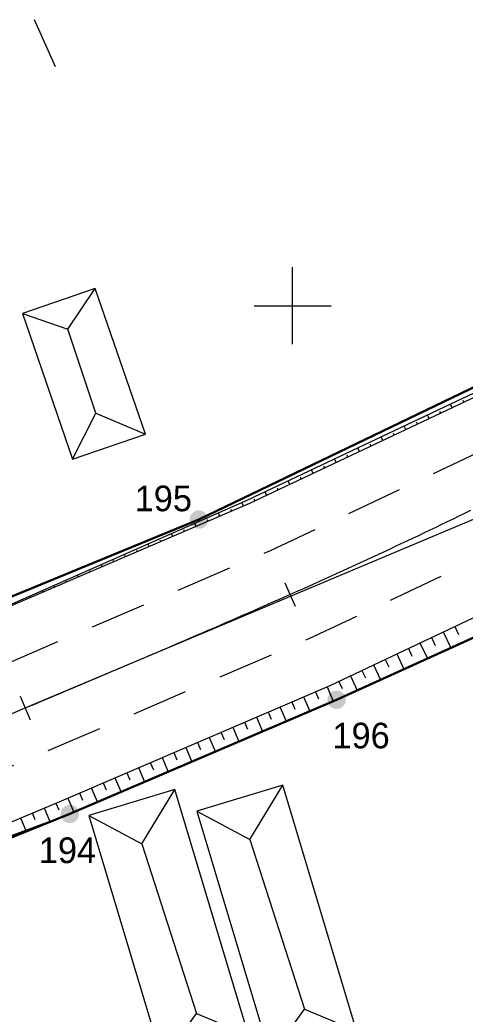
# Model space of a CAD drawing. Header units: metres. Extents: x 536111 to 536507, y 1836388 to 1836665.
# Drawn here: x 536378.7 to 536413.4, y 1836544.8 to 1836622.3 of the extents above; entities that cross this region are included whole.
import ezdxf
from ezdxf.enums import TextEntityAlignment as Align

# ---------------------------------------------------------------- set-up
doc = ezdxf.new("R2010")
doc.units = ezdxf.units.M
doc.header["$MEASUREMENT"] = 0
doc.linetypes.add('DGN Style 2', pattern=[7.2888, 4.37328, -2.91552])
for name, color, linetype, lineweight in [('Level 2', 1, 'Continuous', 0), ('Level 3', 1, 'Continuous', 0), ('Level 4', 1, 'Continuous', 0), ('Level 44', 1, 'Continuous', 0), ('Level 5', 1, 'Continuous', 0), ('Level 63', 1, 'Continuous', 0), ('Level 8', 1, 'Continuous', 0), ('Level 9', 1, 'Continuous', 0)]:
    doc.layers.add(name, color=color, linetype=linetype, lineweight=lineweight)
doc.styles.add('Style-CHAR_FAST_FONT', font='CHAR_FAST_FONT.shx')

# ---------------------------------------------------------------- blocks, each defined once
blk = doc.blocks.new('*U44')
at = {"layer": 'Level 44', "color": 7, "linetype": 'Continuous', "lineweight": 0}
blk.add_line((-2.08, 6.36), (2.18, -6.87), dxfattribs=at)
at = {"layer": 'Level 44', "color": 7, "linetype": 'Continuous', "lineweight": 0, "flags": 128}
for points in [[(-6.23, 8.57), (-2.08, 6.36), (0.48, 10.59)], [(-0.47, -10.58), (2.18, -6.87), (6.24, -8.56)]]:
    blk.add_lwpolyline(points, dxfattribs=at)
blk.add_lwpolyline([(-6.23, 8.57), (-0.47, -10.58), (6.24, -8.56), (0.48, 10.59)], close=True, dxfattribs=at)

msp = doc.modelspace()

# ---------------------------------------------------------------- hatches: boundary and pattern name
at = {"layer": 'Level 4', "linetype": 'Continuous', "lineweight": 0}
h = msp.add_hatch(color=7, dxfattribs=at)
edge = h.paths.add_edge_path()
edge.add_arc((536392.69, 1836583.34), 0.719, 270, 630)
h = msp.add_hatch(color=7, dxfattribs=at)
edge = h.paths.add_edge_path()
edge.add_arc((536403.43, 1836569.3), 0.719, 270, 630)
h = msp.add_hatch(color=7, dxfattribs=at)
edge = h.paths.add_edge_path()
edge.add_arc((536382.63, 1836560.4), 0.719, 270, 630)

# ---------------------------------------------------------------- linework, layer by layer
at = {"layer": 'Level 2', "color": 7, "linetype": 'Continuous', "lineweight": 0}
for p, q in [((536381.51, 1836618.62), (536379.88, 1836622.28)), ((536412.44, 1836592.06), (536412.31, 1836592.34)), ((536413.35, 1836592.49), (536413.28, 1836592.63)), ((536410.64, 1836591.21), (536410.5, 1836591.49)), ((536411.54, 1836591.63), (536411.47, 1836591.77)), ((536409.73, 1836590.78), (536409.66, 1836590.92)), ((536407.92, 1836589.92), (536407.86, 1836590.06)), ((536408.83, 1836590.35), (536408.69, 1836590.63)), ((536406.12, 1836589.07), (536406.05, 1836589.21)), ((536407.02, 1836589.49), (536406.89, 1836589.78)), ((536404.31, 1836588.21), (536404.24, 1836588.35)), ((536405.21, 1836588.64), (536405.08, 1836588.92)), ((536403.4, 1836587.78), (536403.27, 1836588.07)), ((536401.6, 1836586.93), (536401.46, 1836587.21)), ((536402.5, 1836587.36), (536402.43, 1836587.5)), ((536399.79, 1836586.07), (536399.65, 1836586.36)), ((536400.69, 1836586.5), (536400.62, 1836586.64)), ((536397.98, 1836585.22), (536397.85, 1836585.5)), ((536398.88, 1836585.65), (536398.82, 1836585.79)), ((536396.16, 1836584.38), (536396.04, 1836584.67)), ((536397.08, 1836584.79), (536397.01, 1836584.93)), ((536394.33, 1836583.59), (536394.21, 1836583.86)), ((536395.25, 1836583.99), (536395.19, 1836584.13)), ((536392.49, 1836582.81), (536392.38, 1836583.06)), ((536393.41, 1836583.2), (536393.35, 1836583.33)), ((536390.65, 1836582.02), (536390.55, 1836582.25)), ((536391.57, 1836582.41), (536391.52, 1836582.53)), ((536388.81, 1836581.23), (536388.72, 1836581.45)), ((536389.73, 1836581.62), (536389.68, 1836581.74)), ((536386.97, 1836580.44), (536386.89, 1836580.64)), ((536387.89, 1836580.84), (536387.85, 1836580.94)), ((536385.14, 1836579.65), (536385.06, 1836579.84)), ((536386.05, 1836580.05), (536386.01, 1836580.14)), ((536383.3, 1836578.86), (536383.22, 1836579.03)), ((536384.22, 1836579.26), (536384.18, 1836579.35)), ((536382.38, 1836578.47), (536382.34, 1836578.55)), ((536399.38, 1836578.41), (536400.19, 1836576.59)), ((536380.54, 1836577.68), (536380.51, 1836577.75)), ((536381.46, 1836578.08), (536381.39, 1836578.23)), ((536379.62, 1836577.29), (536379.56, 1836577.42)), ((536411.73, 1836574.58), (536412.32, 1836573.34)), ((536412.63, 1836575.01), (536412.93, 1836574.38)), ((536409.92, 1836573.73), (536410.5, 1836572.51)), ((536410.83, 1836574.15), (536411.12, 1836573.54)), ((536408.11, 1836572.87), (536408.68, 1836571.68)), ((536409.02, 1836573.3), (536409.3, 1836572.7)), ((536407.21, 1836572.44), (536407.49, 1836571.86)), ((536405.4, 1836571.59), (536405.67, 1836571.02)), ((536406.31, 1836572.02), (536406.85, 1836570.86)), ((536403.59, 1836570.73), (536403.86, 1836570.18)), ((536404.5, 1836571.16), (536405.03, 1836570.03)), ((536401.77, 1836569.92), (536402.01, 1836569.36)), ((536402.69, 1836570.31), (536403.17, 1836569.19)), ((536378.77, 1836569.58), (536379.55, 1836567.74)), ((536399.93, 1836569.13), (536400.17, 1836568.57)), ((536400.85, 1836569.53), (536401.33, 1836568.4)), ((536398.09, 1836568.34), (536398.33, 1836567.78)), ((536399.01, 1836568.74), (536399.49, 1836567.62)), ((536396.25, 1836567.56), (536396.49, 1836567)), ((536397.17, 1836567.95), (536397.65, 1836566.83)), ((536394.41, 1836566.77), (536394.65, 1836566.21)), ((536395.33, 1836567.16), (536395.81, 1836566.04)), ((536392.58, 1836565.98), (536392.82, 1836565.42)), ((536393.5, 1836566.37), (536393.98, 1836565.25)), ((536390.74, 1836565.19), (536390.98, 1836564.63)), ((536391.66, 1836565.59), (536392.14, 1836564.47)), ((536388.9, 1836564.4), (536389.14, 1836563.84)), ((536389.82, 1836564.8), (536390.3, 1836563.68)), ((536387.06, 1836563.61), (536387.3, 1836563.06)), ((536387.98, 1836564.01), (536388.46, 1836562.89)), ((536385.22, 1836562.83), (536385.46, 1836562.27)), ((536386.14, 1836563.22), (536386.62, 1836562.1)), ((536383.39, 1836562.04), (536383.62, 1836561.48)), ((536384.3, 1836562.43), (536384.78, 1836561.32)), ((536381.55, 1836561.25), (536381.78, 1836560.71)), ((536382.47, 1836561.64), (536382.94, 1836560.53)), ((536379.7, 1836560.48), (536379.91, 1836559.97)), ((536380.62, 1836560.87), (536381.07, 1836559.82)), ((536378.78, 1836560.09), (536379.19, 1836559.12))]:
    msp.add_line(p, q, dxfattribs=at)
at = {"layer": 'Level 2', "color": 7, "linetype": 'Continuous', "lineweight": 0, "flags": 128}
for points in [[(536201.08, 1836502.98), (536201.09, 1836502.99), (536212.31, 1836507.17), (536224.53, 1836513.12), (536230.56, 1836515.55), (536249.15, 1836522.96), (536267.57, 1836530.73), (536286.01, 1836538.48), (536304.47, 1836546.17), (536322.86, 1836554.03), (536341.33, 1836561.72), (536359.64, 1836569.76), (536376.11, 1836575.9), (536396.51, 1836584.87), (536414.21, 1836593.24), (536420.63, 1836596.78), (536424.42, 1836598.58)], [(536424.52, 1836598.41), (536420.85, 1836596.38), (536414.35, 1836592.96), (536396.63, 1836584.58), (536376.15, 1836575.8), (536359.97, 1836568.99), (536341.53, 1836561.23), (536323.1, 1836553.47), (536304.66, 1836545.72), (536286.23, 1836537.96), (536267.8, 1836530.2), (536249.36, 1836522.44), (536230.93, 1836514.68), (536224.94, 1836512.16), (536212.45, 1836506.84), (536201.5, 1836502.06), (536201.49, 1836502.06)], [(536345.21, 1836545.96), (536347.55, 1836546.95), (536365.98, 1836554.7), (536382.16, 1836561.51), (536402.93, 1836570.42), (536421.37, 1836579.14), (536428.26, 1836582.76), (536432.16, 1836584.93)], [(536345.48, 1836545.33), (536347.81, 1836546.32), (536366.15, 1836554.31), (536382.63, 1836560.4), (536403.43, 1836569.3), (536422.07, 1836577.76), (536428.84, 1836581.68), (536432.77, 1836583.85)]]:
    msp.add_lwpolyline(points, dxfattribs=at)
at = {"layer": 'Level 3', "color": 7, "linetype": 'Continuous', "lineweight": 0}
for p, q in [((536379.15, 1836568.66), (536429.4, 1836589.8)), ((536227.94, 1836505.02), (536379.15, 1836568.66))]:
    msp.add_line(p, q, dxfattribs=at)
at = {"layer": 'Level 3', "color": 7, "linetype": 'Continuous', "lineweight": 0, "flags": 128}
msp.add_lwpolyline([(536379.15, 1836568.66), (536379.61, 1836568.85), (536380.07, 1836569.04), (536380.53, 1836569.24), (536381, 1836569.43), (536381.46, 1836569.63), (536381.92, 1836569.82), (536382.38, 1836570.01), (536382.84, 1836570.21), (536383.3, 1836570.4), (536383.76, 1836570.6), (536384.22, 1836570.79), (536384.68, 1836570.99), (536385.14, 1836571.18), (536385.6, 1836571.37), (536386.06, 1836571.57), (536386.52, 1836571.76), (536386.98, 1836571.96), (536387.44, 1836572.16), (536387.9, 1836572.35), (536388.36, 1836572.55), (536388.82, 1836572.74), (536389.28, 1836572.94), (536389.74, 1836573.14), (536390.2, 1836573.33), (536390.66, 1836573.53), (536391.12, 1836573.73), (536391.58, 1836573.92), (536392.04, 1836574.12), (536392.5, 1836574.32), (536392.96, 1836574.52), (536393.42, 1836574.71), (536393.88, 1836574.91), (536394.34, 1836575.11), (536394.8, 1836575.31), (536395.25, 1836575.51), (536395.71, 1836575.71), (536396.17, 1836575.91), (536396.63, 1836576.11), (536397.09, 1836576.31), (536397.54, 1836576.51), (536398, 1836576.71), (536398.46, 1836576.92), (536398.92, 1836577.12), (536399.37, 1836577.32), (536399.83, 1836577.52), (536400.29, 1836577.73), (536400.74, 1836577.93), (536401.2, 1836578.13), (536401.66, 1836578.34), (536402.11, 1836578.54), (536402.57, 1836578.75), (536403.02, 1836578.96), (536403.48, 1836579.16), (536403.93, 1836579.37), (536404.39, 1836579.58), (536404.84, 1836579.79), (536405.3, 1836579.99), (536405.75, 1836580.2), (536406.21, 1836580.41), (536406.66, 1836580.62), (536407.11, 1836580.83), (536407.57, 1836581.04), (536408.02, 1836581.26), (536408.47, 1836581.47), (536408.92, 1836581.68), (536409.38, 1836581.9), (536409.83, 1836582.11), (536410.28, 1836582.32), (536410.73, 1836582.54), (536411.18, 1836582.76), (536411.63, 1836582.97), (536412.08, 1836583.19), (536412.53, 1836583.41), (536412.98, 1836583.63), (536413.43, 1836583.85), (536413.88, 1836584.07)], dxfattribs=at)
at = {"layer": 'Level 44', "color": 7, "linetype": 'Continuous', "lineweight": 0}
msp.add_line((536384.65, 1836591.63), (536382.48, 1836598.18), dxfattribs=at)
at = {"layer": 'Level 44', "color": 7, "linetype": 'Continuous', "lineweight": 0, "flags": 128}
msp.add_lwpolyline([(536388.52, 1836590), (536384.61, 1836601.35), (536378.94, 1836599.4), (536382.85, 1836588.05)], close=True, dxfattribs=at)
for points in [[(536378.94, 1836599.4), (536382.48, 1836598.18), (536384.61, 1836601.35)], [(536382.85, 1836588.05), (536384.65, 1836591.63), (536388.52, 1836590)]]:
    msp.add_lwpolyline(points, dxfattribs=at)
at = {"layer": 'Level 5', "color": 7, "linetype": 'Continuous', "lineweight": 30, "flags": 128}
for points in [[(536420.63, 1836596.78), (536392.69, 1836583.34), (536359.64, 1836569.76)], [(536311.07, 1836530.49), (536347.81, 1836546.32), (536382.63, 1836560.4), (536403.43, 1836569.3), (536422.07, 1836577.76)]]:
    msp.add_lwpolyline(points, dxfattribs=at)
at = {"layer": 'Level 63', "color": 7, "linetype": 'Continuous', "lineweight": 0}
for p, q in [((536400, 1836597), (536400, 1836603)), ((536397, 1836600), (536403, 1836600))]:
    msp.add_line(p, q, dxfattribs=at)
at = {"layer": 'Level 8', "color": 7, "linetype": 'DGN Style 2', "lineweight": 0, "flags": 128}
for points in [[(536203.1, 1836498.4), (536203.11, 1836498.4), (536214.04, 1836503.17), (536226.49, 1836508.47), (536232.48, 1836511), (536250.91, 1836518.75), (536269.35, 1836526.51), (536287.78, 1836534.27), (536306.22, 1836542.03), (536324.65, 1836549.79), (536343.08, 1836557.54), (536361.52, 1836565.3), (536377.7, 1836572.11), (536398.26, 1836580.93), (536416.16, 1836589.4), (536422.76, 1836592.86), (536426.49, 1836594.94)], [(536347.35, 1836551.2), (536364.43, 1836558.39), (536380.61, 1836565.2), (536401.3, 1836574.07), (536419.56, 1836582.71), (536426.34, 1836586.28), (536430.19, 1836588.41)]]:
    msp.add_lwpolyline(points, dxfattribs=at)
at = {"layer": 'Level 9', "color": 7, "linetype": 'Continuous', "lineweight": 0, "flags": 128}
for points in [[(536201.08, 1836502.98), (536201.09, 1836502.99), (536212.31, 1836507.17), (536224.53, 1836513.12), (536230.56, 1836515.55), (536249.15, 1836522.96), (536267.57, 1836530.73), (536286.01, 1836538.48), (536304.47, 1836546.17), (536322.86, 1836554.03), (536341.33, 1836561.72), (536359.64, 1836569.76), (536376.11, 1836575.9), (536396.51, 1836584.87), (536414.21, 1836593.24), (536420.63, 1836596.78), (536424.42, 1836598.58)], [(536345.48, 1836545.33), (536347.81, 1836546.32), (536366.15, 1836554.31), (536382.63, 1836560.4), (536403.43, 1836569.3), (536422.07, 1836577.76), (536428.84, 1836581.68), (536432.77, 1836583.85)]]:
    msp.add_lwpolyline(points, dxfattribs=at)

# ---------------------------------------------------------------- block references
at = {"layer": 'Level 44', "color": 7, "linetype": 'Continuous', "lineweight": 0}
for p in [(536390.33, 1836551.72), (536398.75, 1836552.05)]:
    msp.add_blockref('*U44', p, dxfattribs=at)

# ---------------------------------------------------------------- texts
at = {"layer": 'Level 4', "color": 1, "linetype": 'Continuous', "lineweight": 0, "style": 'Style-CHAR_FAST_FONT'}
for s, p in [('195', (536389.916, 1836584.99)), ('196', (536405.336, 1836566.51)), ('194', (536382.446, 1836557.57))]:
    msp.add_text(s, height=2, dxfattribs=at).set_placement(p, align=Align.MIDDLE_CENTER)

doc.saveas('drawing.dxf')
